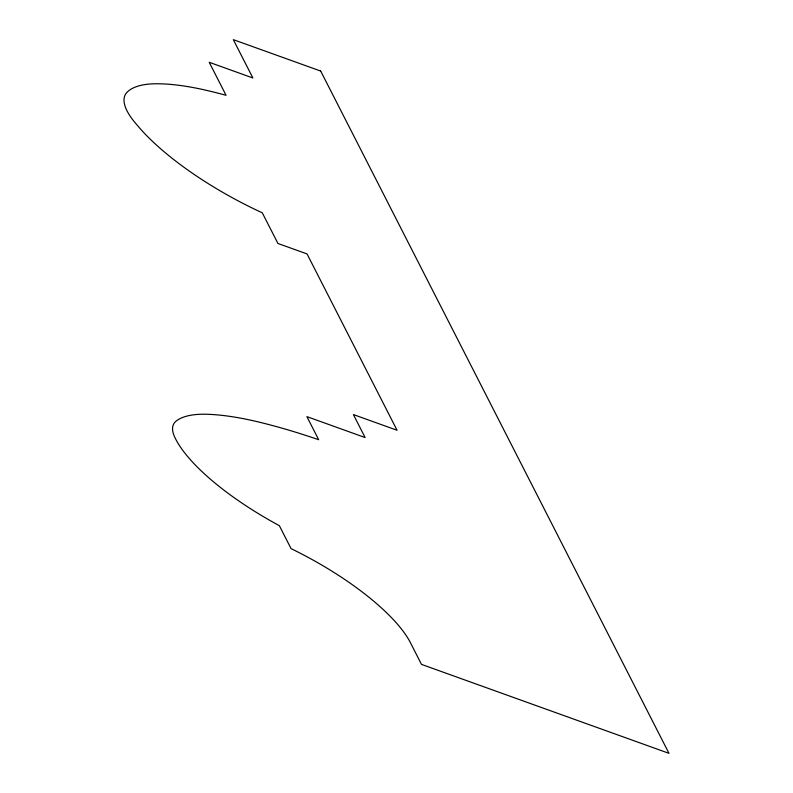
<?xml version="1.0" encoding="UTF-8"?>
<svg xmlns="http://www.w3.org/2000/svg" width="793" height="793" viewBox="0 0 793 793"><rect width="100%" height="100%" fill="white"/><g stroke="black" fill="none" stroke-linecap="round" stroke-linejoin="round"><path stroke-width="1.19" d="M320.679 71.053L233.32 39.65L252.888 77.982L209.213 62.28L226.074 95.309A298.773 95.794 28.2 0 0 204.475 89.896A219.215 70.28 28.2 0 0 156.003 83.771A160.374 51.416 28.2 0 0 127.445 91.879A100.87 32.335 28.2 0 0 137.209 125.175A155.755 49.939 28.2 0 0 262.275 212.802L277.937 243.471L307.05 253.938L397.065 430.262L353.391 414.561L365.127 437.558L306.891 416.622L318.677 439.719A339.691 108.909 28.2 0 0 257.666 421.777A235.323 75.444 28.2 0 0 207.32 414.273A159.998 51.297 28.2 0 0 176.502 420.805A87.161 27.943 28.2 0 0 175.223 438.142A146.418 46.946 28.2 0 0 279.334 525.64L291.071 548.637A145.248 46.569 28.2 0 1 409.743 641.368L421.479 664.375L668.995 753.35L320.679 71.053"/></g></svg>
